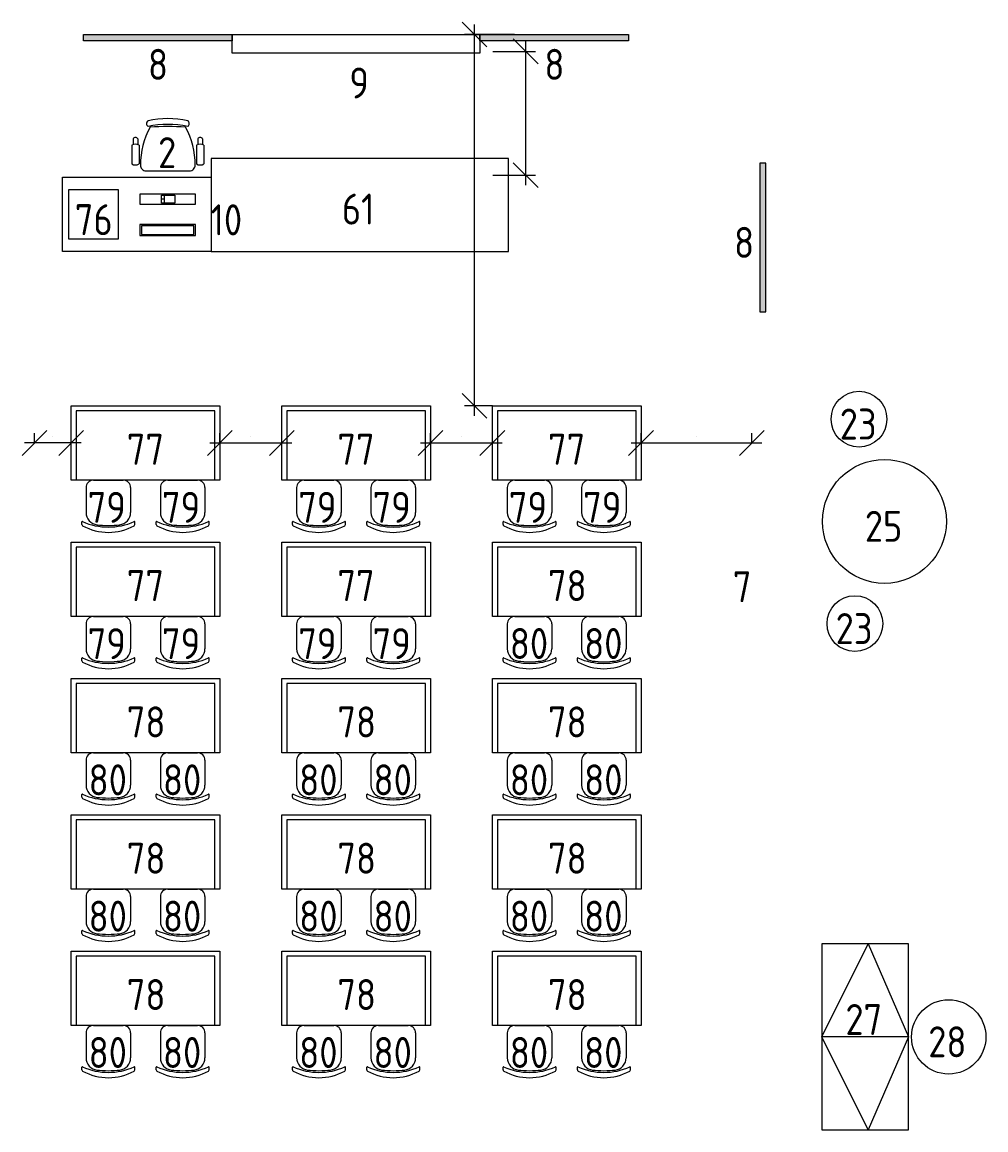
# Model space of a CAD drawing. Header units: millimetres. Extents: x 3050 to 430575, y -569542 to 36130.
# Drawn here: x 273805 to 281584, y -461102 to -452164 of the extents above; entities that cross this region are included whole.
import ezdxf

# ---------------------------------------------------------------- set-up
doc = ezdxf.new("R2010")
doc.units = ezdxf.units.MM
doc.layers.add('ТХ', color=5, linetype='Continuous', lineweight=5)
doc.layers.add('Уточнения', color=210, linetype='Continuous', lineweight=20)
doc.layers.add('ТХ_№ПОЗ', color=7, linetype='Continuous')
doc.styles.add('GOST Common_2', font='GOST_Common.ttf', dxfattribs={"width": 0.9, "height": 250})
doc.styles.add('GOST Common_3', font='GOST_Common.ttf', dxfattribs={"width": 0.9, "height": 2.5})
doc.dimstyles.new('TX-100', dxfattribs={"dimtxt": 200, "dimasz": 200, "dimexe": 80, "dimexo": 0, "dimgap": 50, "dimtad": 1, "dimtoh": 1, "dimdec": 0, "dimrnd": 10, "dimzin": 12, "dimtxsty": 'GOST Common_3', "dimblk": 'OBLIQUE', "dimcen": 1.5, "dimdle": 80, "dimclrd": 256, "dimclre": 256, "dimclrt": 256, "dimadec": 0, "dimazin": 0, "dimtfac": 1, "dimtdec": 0, "dimtmove": 0, "dimatfit": 3, "dimfxl": 1, "dimlwd": -1, "dimlwe": 15, "dimarcsym": 0})

# ---------------------------------------------------------------- blocks, each defined once
blk = doc.blocks.new('Кресло регулируемое')
at = {"linetype": 'Continuous'}
for p, q in [((-280.3, -163), (-280.3, -208.6)), ((-243.6, -163), (-243.6, -208.8)), ((242.1, -163), (242.1, -208.8)), ((278.9, -163), (278.9, -208.6)), ((-292.3, -214.4), (-292.3, -365.6)), ((-232.1, -214.4), (-232.1, -365.6)), ((230.7, -214.4), (230.7, -365.6)), ((290.9, -214.4), (290.9, -365.6)), ((-175.8, -421.8), (174.4, -421.8))]:
    blk.add_line(p, q, dxfattribs=at)
for centre, radius, start, end in [((402.7, -373.3), 624.5, 150.90677, 180.12147), ((-144.6, -40.7), 28.1, 124.29147, 235.70827), ((0, -747.5), 747.5, 77.60199, 102.39777), ((0, -794), 747.5, 77.60199, 102.39777), ((0, -1825.8), 1761.9, 85.39382, 94.65462), ((-404.1, -373.3), 624.5, 359.87797, 29.10589), ((144.6, -40.7), 28.1, 304.29007, 55.70964), ((-261.9, -171.6), 20.2, 24.89545, 155.33537), ((260.5, -171.5), 20.2, 24.89545, 155.33537), ((-262.2, -264.4), 58.4, 58.95098, 121.04877), ((260.8, -264.4), 58.4, 58.95101, 121.04877), ((-262.2, -315.5), 58.4, 238.95097, 301.04877), ((-176.4, -376.4), 45.4, 177.81347, 270.74787), ((175, -376.4), 45.4, 269.25187, 2.18664), ((260.8, -315.5), 58.4, 238.95097, 301.04877)]:
    blk.add_arc(centre, radius, start, end, dxfattribs=at)
blk = doc.blocks.new('Стол демонстрационный')
at = {"layer": 'ТХ'}
blk.add_lwpolyline([(274189.1, 2061.2), (274939.1, 2061.2), (274939.1, 4461.2), (274189.1, 4461.2)], close=True, dxfattribs=at)
blk = doc.blocks.new('Стол лабораторный')
at = {"layer": 'ТХ'}
for p, q in [((190721.6, 3919.5), (190161.6, 3919.5)), ((190161.6, 3919.5), (190161.6, 2799.5)), ((190161.6, 2799.5), (190721.6, 2799.5))]:
    blk.add_line(p, q, dxfattribs=at)
blk.add_lwpolyline([(190121.6, 2759.5), (190121.6, 3959.5), (190721.6, 3959.5), (190721.6, 2759.5)], close=True, dxfattribs=at)
blk = doc.blocks.new('Стул ученич штабелир №5-7')
at = {"color": 0, "linetype": 'ByBlock', "lineweight": -2}
for p, q in [((-120.1, 0), (120.1, 0)), ((-120.1, 0), (120.1, 0)), ((-179.9, -60), (-179.9, -260.3)), ((-179.9, -60), (-179.9, -260.3)), ((180.1, -60), (180.1, -260.3)), ((180.1, -60), (180.1, -260.3)), ((-213.4, -359), (-213.4, -337.3)), ((-213.4, -359), (-213.4, -337.3)), ((213.6, -359), (213.6, -337.3)), ((213.6, -359), (213.6, -337.3))]:
    blk.add_line(p, q, dxfattribs=at)
for centre, radius, start, end in [((-119.9, -60), 60, 90, 180), ((-119.9, -60), 60, 90, 180), ((120.1, -60), 60, 0, 90), ((120.1, -60), 60, 0, 90), ((-79.9, -260.3), 100, 180, 264.25844), ((-79.9, -260.3), 100, 180, 264.25844), ((80.1, -260.3), 100, 275.74156, 0), ((80.1, -260.3), 100, 275.74156, 0), ((-210.4, -337.3), 3, 63.89783, 180), ((-210.4, -337.3), 3, 63.89783, 180), ((0.1, 142.3), 520.8, 246.31951, 293.68049), ((0.1, 142.3), 520.8, 246.31951, 293.68049), ((210.6, -337.3), 3, 0, 116.10217), ((210.6, -337.3), 3, 0, 116.10217), ((-203.4, -359), 10, 180, 238.06825), ((-203.4, -359), 10, 180, 238.06825), ((0.1, 9), 430.5, 240.99166, 299.00834), ((0.1, 9), 430.5, 240.99166, 299.00834), ((0.1, 435.5), 800.4, 263.24698, 276.75302), ((0.1, 435.5), 800.4, 263.24698, 276.75302), ((203.6, -359), 10, 301.93175, 0), ((203.6, -359), 10, 301.93175, 0)]:
    blk.add_arc(centre, radius, start, end, dxfattribs=at)
blk = doc.blocks.new('Покрытие настенное')
at = {"linetype": 'Continuous', "lineweight": 5}
blk.add_lwpolyline([(2250, -150), (250, -150), (250, 0), (2250, 0)], close=True, dxfattribs=at)
blk = doc.blocks.new('A$C3da1b1ea')
at = {"lineweight": 0}
h = blk.add_hatch(color=256, dxfattribs=at)
h.dxf.hatch_style = 1
h.paths.add_polyline_path([(0, 0), (50, 0), (50, -1200), (0, -1200)])
blk.add_lwpolyline([(0, 0), (50, 0), (50, -1200), (0, -1200), (0, 0)], dxfattribs=at)
blk = doc.blocks.new('_Oblique')
at = {"color": 0, "linetype": 'ByBlock', "lineweight": -2}
blk.add_line((-0.5, -0.5), (0.5, 0.5), dxfattribs=at)
blk = doc.blocks.new('*D12130')
at = {"layer": 'Defpoints', "color": 0, "transparency": 16777216}
for p in [(477388.8, -269080), (477654.7, -269080), (477388.8, -270080)]:
    blk.add_point(p, dxfattribs=at)
at = {"layer": 'ТХ', "transparency": 16777216}
blk.add_line((477654.7, -270160), (477654.7, -269000), dxfattribs=at)
at = {"layer": 'ТХ', "lineweight": 15, "transparency": 16777216}
for p, q in [((477388.8, -269080), (477734.7, -269080)), ((477388.8, -270080), (477734.7, -270080))]:
    blk.add_line(p, q, dxfattribs=at)
at = {"layer": 'ТХ', "transparency": 16777216, "xscale": 200, "yscale": 200, "zscale": 200}
for p, rotation in [((477654.7, -269080), 90), ((477654.7, -270080), 270)]:
    blk.add_blockref('_Oblique', p, dxfattribs=dict(at, rotation=rotation))
at = {"layer": 'ТХ', "transparency": 16777216, "insert": (477603.5, -269580), "char_height": 2.5, "attachment_point": 5, "rotation": 90, "style": 'GOST Common_3'}
blk.add_mtext('1000', dxfattribs=at)
blk = doc.blocks.new('*D12131')
at = {"layer": 'Defpoints', "color": 0, "transparency": 16777216}
for p in [(477240.4, -268944.5), (477565.4, -268944.5), (477385.6, -271940.2)]:
    blk.add_point(p, dxfattribs=at)
at = {"layer": 'ТХ', "transparency": 16777216}
blk.add_line((477240.4, -272020.2), (477240.4, -268864.5), dxfattribs=at)
at = {"layer": 'ТХ', "lineweight": 15, "transparency": 16777216}
for p, q in [((477565.4, -268944.5), (477160.4, -268944.5)), ((477385.6, -271940.2), (477160.4, -271940.2))]:
    blk.add_line(p, q, dxfattribs=at)
at = {"layer": 'ТХ', "transparency": 16777216, "xscale": 200, "yscale": 200, "zscale": 200}
for p, rotation in [((477240.4, -268944.5), 90), ((477240.4, -271940.2), 270)]:
    blk.add_blockref('_Oblique', p, dxfattribs=dict(at, rotation=rotation))
at = {"layer": 'ТХ', "transparency": 16777216, "insert": (477189.2, -270442.4), "char_height": 2.5, "attachment_point": 5, "rotation": 90, "style": 'GOST Common_3'}
blk.add_mtext('3000', dxfattribs=at)
blk = doc.blocks.new('*D12132')
at = {"layer": 'Defpoints', "color": 0, "transparency": 16777216}
for p in [(473689.8, -272240.2), (473689.8, -272240.2), (473985.6, -272240.2)]:
    blk.add_point(p, dxfattribs=at)
at = {"layer": 'ТХ', "transparency": 16777216}
blk.add_line((474065.6, -272240.2), (473609.8, -272240.2), dxfattribs=at)
at = {"layer": 'ТХ', "lineweight": 15, "transparency": 16777216}
for p, q in [((473689.8, -272240.2), (473689.8, -272160.2)), ((473985.6, -272240.2), (473985.6, -272160.2))]:
    blk.add_line(p, q, dxfattribs=at)
at = {"layer": 'ТХ', "transparency": 16777216, "xscale": 200, "yscale": 200, "zscale": 200, "rotation": 180}
blk.add_blockref('_Oblique', (473689.8, -272240.2), dxfattribs=at)
at = {"layer": 'ТХ', "transparency": 16777216, "xscale": 200, "yscale": 200, "zscale": 200}
blk.add_blockref('_Oblique', (473985.6, -272240.2), dxfattribs=at)
at = {"layer": 'ТХ', "transparency": 16777216, "insert": (473837.7, -272189), "char_height": 2.5, "attachment_point": 5, "style": 'GOST Common_3'}
blk.add_mtext('300', dxfattribs=at)
blk = doc.blocks.new('*D12133')
at = {"layer": 'Defpoints', "color": 0, "transparency": 16777216}
for p in [(475185.6, -272240.2), (475685.6, -272240.2), (475685.6, -272240.2)]:
    blk.add_point(p, dxfattribs=at)
at = {"layer": 'ТХ', "transparency": 16777216}
blk.add_line((475105.6, -272240.2), (475765.6, -272240.2), dxfattribs=at)
at = {"layer": 'ТХ', "lineweight": 15, "transparency": 16777216}
for p, q in [((475185.6, -272240.2), (475185.6, -272160.2)), ((475685.6, -272240.2), (475685.6, -272160.2))]:
    blk.add_line(p, q, dxfattribs=at)
at = {"layer": 'ТХ', "transparency": 16777216, "xscale": 200, "yscale": 200, "zscale": 200, "rotation": 180}
blk.add_blockref('_Oblique', (475185.6, -272240.2), dxfattribs=at)
at = {"layer": 'ТХ', "transparency": 16777216, "xscale": 200, "yscale": 200, "zscale": 200}
blk.add_blockref('_Oblique', (475685.6, -272240.2), dxfattribs=at)
at = {"layer": 'ТХ', "transparency": 16777216, "insert": (475435.6, -272189), "char_height": 2.5, "attachment_point": 5, "style": 'GOST Common_3'}
blk.add_mtext('500', dxfattribs=at)
blk = doc.blocks.new('*D12134')
at = {"layer": 'Defpoints', "color": 0, "transparency": 16777216}
for p in [(476885.6, -272240.2), (477385.6, -272240.2), (477385.6, -272240.2)]:
    blk.add_point(p, dxfattribs=at)
at = {"layer": 'ТХ', "transparency": 16777216}
blk.add_line((476805.6, -272240.2), (477465.6, -272240.2), dxfattribs=at)
at = {"layer": 'ТХ', "lineweight": 15, "transparency": 16777216}
for p, q in [((476885.6, -272240.2), (476885.6, -272160.2)), ((477385.6, -272240.2), (477385.6, -272160.2))]:
    blk.add_line(p, q, dxfattribs=at)
at = {"layer": 'ТХ', "transparency": 16777216, "xscale": 200, "yscale": 200, "zscale": 200, "rotation": 180}
blk.add_blockref('_Oblique', (476885.6, -272240.2), dxfattribs=at)
at = {"layer": 'ТХ', "transparency": 16777216, "xscale": 200, "yscale": 200, "zscale": 200}
blk.add_blockref('_Oblique', (477385.6, -272240.2), dxfattribs=at)
at = {"layer": 'ТХ', "transparency": 16777216, "insert": (477135.6, -272189), "char_height": 2.5, "attachment_point": 5, "style": 'GOST Common_3'}
blk.add_mtext('500', dxfattribs=at)
blk = doc.blocks.new('*D12135')
at = {"layer": 'Defpoints', "color": 0, "transparency": 16777216}
for p in [(478585.6, -272240.2), (479479.4, -272240.2), (479479.4, -272240.2)]:
    blk.add_point(p, dxfattribs=at)
at = {"layer": 'ТХ', "transparency": 16777216}
blk.add_line((478505.6, -272240.2), (479559.4, -272240.2), dxfattribs=at)
at = {"layer": 'ТХ', "lineweight": 15, "transparency": 16777216}
for p, q in [((478585.6, -272240.2), (478585.6, -272160.2)), ((479479.4, -272240.2), (479479.4, -272160.2))]:
    blk.add_line(p, q, dxfattribs=at)
at = {"layer": 'ТХ', "transparency": 16777216, "xscale": 200, "yscale": 200, "zscale": 200, "rotation": 180}
blk.add_blockref('_Oblique', (478585.6, -272240.2), dxfattribs=at)
at = {"layer": 'ТХ', "transparency": 16777216, "xscale": 200, "yscale": 200, "zscale": 200}
blk.add_blockref('_Oblique', (479479.4, -272240.2), dxfattribs=at)
at = {"layer": 'ТХ', "transparency": 16777216, "insert": (479032.5, -272189), "char_height": 2.5, "attachment_point": 5, "style": 'GOST Common_3'}
blk.add_mtext('890', dxfattribs=at)
blk = doc.blocks.new('Ноутбук')
at = {"layer": 'ТХ'}
for p, q in [((2432.4, 14060), (2432.4, 13996.6)), ((2432.4, 14028.3), (2412.3, 14028.3))]:
    blk.add_line(p, q, dxfattribs=at)
for points in [[(2238.5, 13988.4), (2687.5, 13988.4), (2687.5, 14067.9), (2238.5, 14067.9)], [(2520.4, 13996.6), (2412.3, 13996.6), (2412.3, 14060), (2520.4, 14060)], [(2687.5, 13824.4), (2238.5, 13824.4), (2238.5, 13735.8), (2687.5, 13735.8)], [(2673.8, 13813.8), (2251.4, 13813.8), (2251.4, 13743.9), (2673.8, 13743.9)]]:
    blk.add_lwpolyline(points, close=True, dxfattribs=at)
blk = doc.blocks.new('ТХ1 4 этаж')
at = {"layer": 'ТХ'}
for points in [[(473915.6, -270094.5), (475115.6, -270094.5), (475115.6, -270694.5), (473915.6, -270694.5)], [(473965.6, -270194.5), (474365.6, -270194.5), (474365.6, -270594.5), (473965.6, -270594.5)]]:
    blk.add_lwpolyline(points, close=True, dxfattribs=at)
at = {"layer": 'ТХ', "lineweight": 0}
blk.add_lwpolyline([(480744.6, -277782.4), (480744.6, -276282.4), (480044.6, -276282.4), (480044.6, -277782.4), (480744.6, -277782.4), (480744.6, -277032.4), (480044.6, -277032.4), (480419.6, -276282.4), (480744.6, -277032.4), (480419.6, -277782.4), (480044.6, -277032.4)], dxfattribs=at)
at = {"layer": 'ТХ'}
for centre, radius in [((480345, -272047.8), 225), ((480550.4, -272872.8), 500), ((480311.9, -273697.8), 225)]:
    blk.add_circle(centre, radius, dxfattribs=at)
at = {"layer": 'ТХ', "lineweight": 0}
blk.add_circle((481069, -277032.4), 300, dxfattribs=at)
blk.add_blockref('Ноутбук', (472302.6, -284300.9))
at = {"layer": 'ТХ', "lineweight": 0, "rotation": 270}
for p in [(475285.6, -268944.5), (478485.6, -268944.5)]:
    blk.add_blockref('A$C3da1b1ea', p, dxfattribs=at)
at = {"layer": 'ТХ', "lineweight": 0}
for name, p in [('Покрытие настенное', (475035.6, -268944.5)), ('Кресло регулируемое', (474766.3, -269622.7)), ('Стул ученич штабелир №5-7', (474285.6, -272540.2)), ('Стул ученич штабелир №5-7', (474885.6, -272540.2)), ('Стул ученич штабелир №5-7', (475985.6, -272540.2)), ('Стул ученич штабелир №5-7', (476585.6, -272540.2)), ('Стул ученич штабелир №5-7', (477685.6, -272540.2)), ('Стул ученич штабелир №5-7', (478285.6, -272540.2)), ('Стул ученич штабелир №5-7', (474285.6, -273640.2)), ('Стул ученич штабелир №5-7', (474885.6, -273640.2)), ('Стул ученич штабелир №5-7', (475985.6, -273640.2)), ('Стул ученич штабелир №5-7', (476585.6, -273640.2)), ('Стул ученич штабелир №5-7', (477685.6, -273640.2)), ('Стул ученич штабелир №5-7', (478285.6, -273640.2)), ('Стул ученич штабелир №5-7', (474285.6, -274740.2)), ('Стул ученич штабелир №5-7', (474885.6, -274740.2)), ('Стул ученич штабелир №5-7', (475985.6, -274740.2)), ('Стул ученич штабелир №5-7', (476585.6, -274740.2)), ('Стул ученич штабелир №5-7', (477685.6, -274740.2)), ('Стул ученич штабелир №5-7', (478285.6, -274740.2)), ('Стул ученич штабелир №5-7', (474285.6, -275840.2)), ('Стул ученич штабелир №5-7', (474885.6, -275840.2)), ('Стул ученич штабелир №5-7', (475985.6, -275840.2)), ('Стул ученич штабелир №5-7', (476585.6, -275840.2)), ('Стул ученич штабелир №5-7', (477685.6, -275840.2)), ('Стул ученич штабелир №5-7', (478285.6, -275840.2)), ('Стул ученич штабелир №5-7', (474285.6, -276940.2)), ('Стул ученич штабелир №5-7', (474885.6, -276940.2)), ('Стул ученич штабелир №5-7', (475985.6, -276940.2)), ('Стул ученич штабелир №5-7', (476585.6, -276940.2)), ('Стул ученич штабелир №5-7', (477685.6, -276940.2)), ('Стул ученич штабелир №5-7', (478285.6, -276940.2))]:
    blk.add_blockref(name, p, dxfattribs=at)
at = {"layer": 'ТХ', "rotation": 270}
for name, p in [('Стол демонстрационный', (473054.4, 4244.6)), ('Стол лабораторный', (471226.1, -81818.7)), ('Стол лабораторный', (472926.1, -81818.7)), ('Стол лабораторный', (474626.1, -81818.7)), ('Стол лабораторный', (471226.1, -82918.7)), ('Стол лабораторный', (472926.1, -82918.7)), ('Стол лабораторный', (474626.1, -82918.7)), ('Стол лабораторный', (471226.1, -84018.7)), ('Стол лабораторный', (472926.1, -84018.7)), ('Стол лабораторный', (474626.1, -84018.7)), ('Стол лабораторный', (471226.1, -85118.7)), ('Стол лабораторный', (472926.1, -85118.7)), ('Стол лабораторный', (474626.1, -85118.7)), ('Стол лабораторный', (471226.1, -86218.7)), ('Стол лабораторный', (472926.1, -86218.7)), ('Стол лабораторный', (474626.1, -86218.7))]:
    blk.add_blockref(name, p, dxfattribs=at)
at = {"layer": 'ТХ', "lineweight": 0, "xscale": -1}
blk.add_blockref('A$C3da1b1ea', (479593.3, -269983), dxfattribs=at)
at = {"layer": 'ТХ_№ПОЗ', "char_height": 250, "width": 595, "attachment_point": 5, "line_spacing_factor": 1.139951, "style": 'GOST Common_2'}
for s, insert in [('\\pxt4.23333,8.46667,12.7,16.93333,21.16667,25.4,29.63333,33.86667,38.1,42.33333,46.56667,50.8,55.03333,59.26667,63.5,67.73333,71.96667,76.2,80.43333,84.66667,88.9,93.13333,97.36667,101.6,105.83333,110.06667,114.3,118.53333,122.76667,127,131.23333,135.46667;8', (474686.4, -269185.3)), ('\\pxt4.23333,8.46667,12.7,16.93333,21.16667,25.4,29.63333,33.86667,38.1,42.33333,46.56667,50.8,55.03333,59.26667,63.5,67.73333,71.96667,76.2,80.43333,84.66667,88.9,93.13333,97.36667,101.6,105.83333,110.06667,114.3,118.53333,122.76667,127,131.23333,135.46667;8', (477886.4, -269185.3)), ('\\pxt4.23333,8.46667,12.7,16.93333,21.16667,25.4,29.63333,33.86667,38.1,42.33333,46.56667,50.8,55.03333,59.26667,63.5,67.73333,71.96667,76.2,80.43333,84.66667,88.9,93.13333,97.36667,101.6,105.83333,110.06667,114.3,118.53333,122.76667,127,131.23333,135.46667;9', (476310, -269335.6)), ('\\pxt4.23333,8.46667,12.7,16.93333,21.16667,25.4,29.63333,33.86667,38.1,42.33333,46.56667,50.8,55.03333,59.26667,63.5,67.73333,71.96667,76.2,80.43333,84.66667,88.9,93.13333,97.36667,101.6,105.83333,110.06667,114.3,118.53333,122.76667,127,131.23333,135.46667;2', (474760.3, -269897.3)), ('\\pxt4.23333,8.46667,12.7,16.93333,21.16667,25.4,29.63333,33.86667,38.1,42.33333,46.56667,50.8,55.03333,59.26667,63.5,67.73333,71.96667,76.2,80.43333,84.66667,88.9,93.13333,97.36667,101.6,105.83333,110.06667,114.3,118.53333,122.76667,127,131.23333,135.46667;61', (476302, -270352.7)), ('\\pxt4.23333,8.46667,12.7,16.93333,21.16667,25.4,29.63333,33.86667,38.1,42.33333,46.56667,50.8,55.03333,59.26667,63.5,67.73333,71.96667,76.2,80.43333,84.66667,88.9,93.13333,97.36667,101.6,105.83333,110.06667,114.3,118.53333,122.76667,127,131.23333,135.46667;76', (474167.7, -270438.1)), ('\\pxt4.23333,8.46667,12.7,16.93333,21.16667,25.4,29.63333,33.86667,38.1,42.33333,46.56667,50.8,55.03333,59.26667,63.5,67.73333,71.96667,76.2,80.43333,84.66667,88.9,93.13333,97.36667,101.6,105.83333,110.06667,114.3,118.53333,122.76667,127,131.23333,135.46667;10', (475238.4, -270439.6)), ('\\pxt4.23333,8.46667,12.7,16.93333,21.16667,25.4,29.63333,33.86667,38.1,42.33333,46.56667,50.8,55.03333,59.26667,63.5,67.73333,71.96667,76.2,80.43333,84.66667,88.9,93.13333,97.36667,101.6,105.83333,110.06667,114.3,118.53333,122.76667,127,131.23333,135.46667;8', (479417.6, -270621.7)), ('\\pxt4.23333,8.46667,12.7,16.93333,21.16667,25.4,29.63333,33.86667,38.1,42.33333,46.56667,50.8,55.03333,59.26667,63.5,67.73333,71.96667,76.2,80.43333,84.66667,88.9,93.13333,97.36667,101.6,105.83333,110.06667,114.3,118.53333,122.76667,127,131.23333,135.46667;23', (480338.2, -272087.7)), ('\\pxt4.23333,8.46667,12.7,16.93333,21.16667,25.4,29.63333,33.86667,38.1,42.33333,46.56667,50.8,55.03333,59.26667,63.5,67.73333,71.96667,76.2,80.43333,84.66667,88.9,93.13333,97.36667,101.6,105.83333,110.06667,114.3,118.53333,122.76667,127,131.23333,135.46667;77', (474584.9, -272291.1)), ('\\pxt4.23333,8.46667,12.7,16.93333,21.16667,25.4,29.63333,33.86667,38.1,42.33333,46.56667,50.8,55.03333,59.26667,63.5,67.73333,71.96667,76.2,80.43333,84.66667,88.9,93.13333,97.36667,101.6,105.83333,110.06667,114.3,118.53333,122.76667,127,131.23333,135.46667;77', (476284.9, -272291.1)), ('\\pxt4.23333,8.46667,12.7,16.93333,21.16667,25.4,29.63333,33.86667,38.1,42.33333,46.56667,50.8,55.03333,59.26667,63.5,67.73333,71.96667,76.2,80.43333,84.66667,88.9,93.13333,97.36667,101.6,105.83333,110.06667,114.3,118.53333,122.76667,127,131.23333,135.46667;77', (477984.9, -272291.1)), ('\\pxt4.23333,8.46667,12.7,16.93333,21.16667,25.4,29.63333,33.86667,38.1,42.33333,46.56667,50.8,55.03333,59.26667,63.5,67.73333,71.96667,76.2,80.43333,84.66667,88.9,93.13333,97.36667,101.6,105.83333,110.06667,114.3,118.53333,122.76667,127,131.23333,135.46667;79', (474272.9, -272759.4)), ('\\pxt4.23333,8.46667,12.7,16.93333,21.16667,25.4,29.63333,33.86667,38.1,42.33333,46.56667,50.8,55.03333,59.26667,63.5,67.73333,71.96667,76.2,80.43333,84.66667,88.9,93.13333,97.36667,101.6,105.83333,110.06667,114.3,118.53333,122.76667,127,131.23333,135.46667;79', (474872.9, -272759.4)), ('\\pxt4.23333,8.46667,12.7,16.93333,21.16667,25.4,29.63333,33.86667,38.1,42.33333,46.56667,50.8,55.03333,59.26667,63.5,67.73333,71.96667,76.2,80.43333,84.66667,88.9,93.13333,97.36667,101.6,105.83333,110.06667,114.3,118.53333,122.76667,127,131.23333,135.46667;79', (475972.9, -272759.4)), ('\\pxt4.23333,8.46667,12.7,16.93333,21.16667,25.4,29.63333,33.86667,38.1,42.33333,46.56667,50.8,55.03333,59.26667,63.5,67.73333,71.96667,76.2,80.43333,84.66667,88.9,93.13333,97.36667,101.6,105.83333,110.06667,114.3,118.53333,122.76667,127,131.23333,135.46667;79', (476572.9, -272759.4)), ('\\pxt4.23333,8.46667,12.7,16.93333,21.16667,25.4,29.63333,33.86667,38.1,42.33333,46.56667,50.8,55.03333,59.26667,63.5,67.73333,71.96667,76.2,80.43333,84.66667,88.9,93.13333,97.36667,101.6,105.83333,110.06667,114.3,118.53333,122.76667,127,131.23333,135.46667;79', (477672.9, -272759.4)), ('\\pxt4.23333,8.46667,12.7,16.93333,21.16667,25.4,29.63333,33.86667,38.1,42.33333,46.56667,50.8,55.03333,59.26667,63.5,67.73333,71.96667,76.2,80.43333,84.66667,88.9,93.13333,97.36667,101.6,105.83333,110.06667,114.3,118.53333,122.76667,127,131.23333,135.46667;79', (478272.9, -272759.4)), ('\\pxt4.23333,8.46667,12.7,16.93333,21.16667,25.4,29.63333,33.86667,38.1,42.33333,46.56667,50.8,55.03333,59.26667,63.5,67.73333,71.96667,76.2,80.43333,84.66667,88.9,93.13333,97.36667,101.6,105.83333,110.06667,114.3,118.53333,122.76667,127,131.23333,135.46667;25', (480543.6, -272912.7)), ('\\pxt4.23333,8.46667,12.7,16.93333,21.16667,25.4,29.63333,33.86667,38.1,42.33333,46.56667,50.8,55.03333,59.26667,63.5,67.73333,71.96667,76.2,80.43333,84.66667,88.9,93.13333,97.36667,101.6,105.83333,110.06667,114.3,118.53333,122.76667,127,131.23333,135.46667;77', (474584.9, -273391.1)), ('\\pxt4.23333,8.46667,12.7,16.93333,21.16667,25.4,29.63333,33.86667,38.1,42.33333,46.56667,50.8,55.03333,59.26667,63.5,67.73333,71.96667,76.2,80.43333,84.66667,88.9,93.13333,97.36667,101.6,105.83333,110.06667,114.3,118.53333,122.76667,127,131.23333,135.46667;77', (476284.9, -273391.1)), ('\\pxt4.23333,8.46667,12.7,16.93333,21.16667,25.4,29.63333,33.86667,38.1,42.33333,46.56667,50.8,55.03333,59.26667,63.5,67.73333,71.96667,76.2,80.43333,84.66667,88.9,93.13333,97.36667,101.6,105.83333,110.06667,114.3,118.53333,122.76667,127,131.23333,135.46667;78', (477990.5, -273391.1)), ('\\pxt4.23333,8.46667,12.7,16.93333,21.16667,25.4,29.63333,33.86667,38.1,42.33333,46.56667,50.8,55.03333,59.26667,63.5,67.73333,71.96667,76.2,80.43333,84.66667,88.9,93.13333,97.36667,101.6,105.83333,110.06667,114.3,118.53333,122.76667,127,131.23333,135.46667;7', (479401.9, -273400)), ('\\pxt4.23333,8.46667,12.7,16.93333,21.16667,25.4,29.63333,33.86667,38.1,42.33333,46.56667,50.8,55.03333,59.26667,63.5,67.73333,71.96667,76.2,80.43333,84.66667,88.9,93.13333,97.36667,101.6,105.83333,110.06667,114.3,118.53333,122.76667,127,131.23333,135.46667;23', (480305.1, -273737.7)), ('\\pxt4.23333,8.46667,12.7,16.93333,21.16667,25.4,29.63333,33.86667,38.1,42.33333,46.56667,50.8,55.03333,59.26667,63.5,67.73333,71.96667,76.2,80.43333,84.66667,88.9,93.13333,97.36667,101.6,105.83333,110.06667,114.3,118.53333,122.76667,127,131.23333,135.46667;79', (474272.9, -273859.4)), ('\\pxt4.23333,8.46667,12.7,16.93333,21.16667,25.4,29.63333,33.86667,38.1,42.33333,46.56667,50.8,55.03333,59.26667,63.5,67.73333,71.96667,76.2,80.43333,84.66667,88.9,93.13333,97.36667,101.6,105.83333,110.06667,114.3,118.53333,122.76667,127,131.23333,135.46667;79', (474872.9, -273859.4)), ('\\pxt4.23333,8.46667,12.7,16.93333,21.16667,25.4,29.63333,33.86667,38.1,42.33333,46.56667,50.8,55.03333,59.26667,63.5,67.73333,71.96667,76.2,80.43333,84.66667,88.9,93.13333,97.36667,101.6,105.83333,110.06667,114.3,118.53333,122.76667,127,131.23333,135.46667;79', (475972.9, -273859.4)), ('\\pxt4.23333,8.46667,12.7,16.93333,21.16667,25.4,29.63333,33.86667,38.1,42.33333,46.56667,50.8,55.03333,59.26667,63.5,67.73333,71.96667,76.2,80.43333,84.66667,88.9,93.13333,97.36667,101.6,105.83333,110.06667,114.3,118.53333,122.76667,127,131.23333,135.46667;79', (476572.9, -273859.4)), ('\\pxt4.23333,8.46667,12.7,16.93333,21.16667,25.4,29.63333,33.86667,38.1,42.33333,46.56667,50.8,55.03333,59.26667,63.5,67.73333,71.96667,76.2,80.43333,84.66667,88.9,93.13333,97.36667,101.6,105.83333,110.06667,114.3,118.53333,122.76667,127,131.23333,135.46667;80', (477681, -273858.3)), ('\\pxt4.23333,8.46667,12.7,16.93333,21.16667,25.4,29.63333,33.86667,38.1,42.33333,46.56667,50.8,55.03333,59.26667,63.5,67.73333,71.96667,76.2,80.43333,84.66667,88.9,93.13333,97.36667,101.6,105.83333,110.06667,114.3,118.53333,122.76667,127,131.23333,135.46667;80', (478281, -273858.3)), ('\\pxt4.23333,8.46667,12.7,16.93333,21.16667,25.4,29.63333,33.86667,38.1,42.33333,46.56667,50.8,55.03333,59.26667,63.5,67.73333,71.96667,76.2,80.43333,84.66667,88.9,93.13333,97.36667,101.6,105.83333,110.06667,114.3,118.53333,122.76667,127,131.23333,135.46667;78', (474590.5, -274491.1)), ('\\pxt4.23333,8.46667,12.7,16.93333,21.16667,25.4,29.63333,33.86667,38.1,42.33333,46.56667,50.8,55.03333,59.26667,63.5,67.73333,71.96667,76.2,80.43333,84.66667,88.9,93.13333,97.36667,101.6,105.83333,110.06667,114.3,118.53333,122.76667,127,131.23333,135.46667;78', (476290.5, -274491.1)), ('\\pxt4.23333,8.46667,12.7,16.93333,21.16667,25.4,29.63333,33.86667,38.1,42.33333,46.56667,50.8,55.03333,59.26667,63.5,67.73333,71.96667,76.2,80.43333,84.66667,88.9,93.13333,97.36667,101.6,105.83333,110.06667,114.3,118.53333,122.76667,127,131.23333,135.46667;78', (477990.5, -274491.1)), ('\\pxt4.23333,8.46667,12.7,16.93333,21.16667,25.4,29.63333,33.86667,38.1,42.33333,46.56667,50.8,55.03333,59.26667,63.5,67.73333,71.96667,76.2,80.43333,84.66667,88.9,93.13333,97.36667,101.6,105.83333,110.06667,114.3,118.53333,122.76667,127,131.23333,135.46667;80', (474281, -274958.3)), ('\\pxt4.23333,8.46667,12.7,16.93333,21.16667,25.4,29.63333,33.86667,38.1,42.33333,46.56667,50.8,55.03333,59.26667,63.5,67.73333,71.96667,76.2,80.43333,84.66667,88.9,93.13333,97.36667,101.6,105.83333,110.06667,114.3,118.53333,122.76667,127,131.23333,135.46667;80', (474881, -274958.3)), ('\\pxt4.23333,8.46667,12.7,16.93333,21.16667,25.4,29.63333,33.86667,38.1,42.33333,46.56667,50.8,55.03333,59.26667,63.5,67.73333,71.96667,76.2,80.43333,84.66667,88.9,93.13333,97.36667,101.6,105.83333,110.06667,114.3,118.53333,122.76667,127,131.23333,135.46667;80', (475981, -274958.3)), ('\\pxt4.23333,8.46667,12.7,16.93333,21.16667,25.4,29.63333,33.86667,38.1,42.33333,46.56667,50.8,55.03333,59.26667,63.5,67.73333,71.96667,76.2,80.43333,84.66667,88.9,93.13333,97.36667,101.6,105.83333,110.06667,114.3,118.53333,122.76667,127,131.23333,135.46667;80', (476581, -274958.3)), ('\\pxt4.23333,8.46667,12.7,16.93333,21.16667,25.4,29.63333,33.86667,38.1,42.33333,46.56667,50.8,55.03333,59.26667,63.5,67.73333,71.96667,76.2,80.43333,84.66667,88.9,93.13333,97.36667,101.6,105.83333,110.06667,114.3,118.53333,122.76667,127,131.23333,135.46667;80', (477681, -274958.3)), ('\\pxt4.23333,8.46667,12.7,16.93333,21.16667,25.4,29.63333,33.86667,38.1,42.33333,46.56667,50.8,55.03333,59.26667,63.5,67.73333,71.96667,76.2,80.43333,84.66667,88.9,93.13333,97.36667,101.6,105.83333,110.06667,114.3,118.53333,122.76667,127,131.23333,135.46667;80', (478281, -274958.3)), ('\\pxt4.23333,8.46667,12.7,16.93333,21.16667,25.4,29.63333,33.86667,38.1,42.33333,46.56667,50.8,55.03333,59.26667,63.5,67.73333,71.96667,76.2,80.43333,84.66667,88.9,93.13333,97.36667,101.6,105.83333,110.06667,114.3,118.53333,122.76667,127,131.23333,135.46667;78', (474590.5, -275591.1)), ('\\pxt4.23333,8.46667,12.7,16.93333,21.16667,25.4,29.63333,33.86667,38.1,42.33333,46.56667,50.8,55.03333,59.26667,63.5,67.73333,71.96667,76.2,80.43333,84.66667,88.9,93.13333,97.36667,101.6,105.83333,110.06667,114.3,118.53333,122.76667,127,131.23333,135.46667;78', (476290.5, -275591.1)), ('\\pxt4.23333,8.46667,12.7,16.93333,21.16667,25.4,29.63333,33.86667,38.1,42.33333,46.56667,50.8,55.03333,59.26667,63.5,67.73333,71.96667,76.2,80.43333,84.66667,88.9,93.13333,97.36667,101.6,105.83333,110.06667,114.3,118.53333,122.76667,127,131.23333,135.46667;78', (477990.5, -275591.1)), ('\\pxt4.23333,8.46667,12.7,16.93333,21.16667,25.4,29.63333,33.86667,38.1,42.33333,46.56667,50.8,55.03333,59.26667,63.5,67.73333,71.96667,76.2,80.43333,84.66667,88.9,93.13333,97.36667,101.6,105.83333,110.06667,114.3,118.53333,122.76667,127,131.23333,135.46667;80', (474281, -276058.3)), ('\\pxt4.23333,8.46667,12.7,16.93333,21.16667,25.4,29.63333,33.86667,38.1,42.33333,46.56667,50.8,55.03333,59.26667,63.5,67.73333,71.96667,76.2,80.43333,84.66667,88.9,93.13333,97.36667,101.6,105.83333,110.06667,114.3,118.53333,122.76667,127,131.23333,135.46667;80', (474881, -276058.3)), ('\\pxt4.23333,8.46667,12.7,16.93333,21.16667,25.4,29.63333,33.86667,38.1,42.33333,46.56667,50.8,55.03333,59.26667,63.5,67.73333,71.96667,76.2,80.43333,84.66667,88.9,93.13333,97.36667,101.6,105.83333,110.06667,114.3,118.53333,122.76667,127,131.23333,135.46667;80', (475981, -276058.3)), ('\\pxt4.23333,8.46667,12.7,16.93333,21.16667,25.4,29.63333,33.86667,38.1,42.33333,46.56667,50.8,55.03333,59.26667,63.5,67.73333,71.96667,76.2,80.43333,84.66667,88.9,93.13333,97.36667,101.6,105.83333,110.06667,114.3,118.53333,122.76667,127,131.23333,135.46667;80', (476581, -276058.3)), ('\\pxt4.23333,8.46667,12.7,16.93333,21.16667,25.4,29.63333,33.86667,38.1,42.33333,46.56667,50.8,55.03333,59.26667,63.5,67.73333,71.96667,76.2,80.43333,84.66667,88.9,93.13333,97.36667,101.6,105.83333,110.06667,114.3,118.53333,122.76667,127,131.23333,135.46667;80', (477681, -276058.3)), ('\\pxt4.23333,8.46667,12.7,16.93333,21.16667,25.4,29.63333,33.86667,38.1,42.33333,46.56667,50.8,55.03333,59.26667,63.5,67.73333,71.96667,76.2,80.43333,84.66667,88.9,93.13333,97.36667,101.6,105.83333,110.06667,114.3,118.53333,122.76667,127,131.23333,135.46667;80', (478281, -276058.3)), ('\\pxt4.23333,8.46667,12.7,16.93333,21.16667,25.4,29.63333,33.86667,38.1,42.33333,46.56667,50.8,55.03333,59.26667,63.5,67.73333,71.96667,76.2,80.43333,84.66667,88.9,93.13333,97.36667,101.6,105.83333,110.06667,114.3,118.53333,122.76667,127,131.23333,135.46667;78', (474590.5, -276691.1)), ('\\pxt4.23333,8.46667,12.7,16.93333,21.16667,25.4,29.63333,33.86667,38.1,42.33333,46.56667,50.8,55.03333,59.26667,63.5,67.73333,71.96667,76.2,80.43333,84.66667,88.9,93.13333,97.36667,101.6,105.83333,110.06667,114.3,118.53333,122.76667,127,131.23333,135.46667;78', (476290.5, -276691.1)), ('\\pxt4.23333,8.46667,12.7,16.93333,21.16667,25.4,29.63333,33.86667,38.1,42.33333,46.56667,50.8,55.03333,59.26667,63.5,67.73333,71.96667,76.2,80.43333,84.66667,88.9,93.13333,97.36667,101.6,105.83333,110.06667,114.3,118.53333,122.76667,127,131.23333,135.46667;78', (477990.5, -276691.1)), ('\\pxt4.23333,8.46667,12.7,16.93333,21.16667,25.4,29.63333,33.86667,38.1,42.33333,46.56667,50.8,55.03333,59.26667,63.5,67.73333,71.96667,76.2,80.43333,84.66667,88.9,93.13333,97.36667,101.6,105.83333,110.06667,114.3,118.53333,122.76667,127,131.23333,135.46667;27', (480383.9, -276892.2)), ('\\pxt4.23333,8.46667,12.7,16.93333,21.16667,25.4,29.63333,33.86667,38.1,42.33333,46.56667,50.8,55.03333,59.26667,63.5,67.73333,71.96667,76.2,80.43333,84.66667,88.9,93.13333,97.36667,101.6,105.83333,110.06667,114.3,118.53333,122.76667,127,131.23333,135.46667;28', (481058.1, -277072.2)), ('\\pxt4.23333,8.46667,12.7,16.93333,21.16667,25.4,29.63333,33.86667,38.1,42.33333,46.56667,50.8,55.03333,59.26667,63.5,67.73333,71.96667,76.2,80.43333,84.66667,88.9,93.13333,97.36667,101.6,105.83333,110.06667,114.3,118.53333,122.76667,127,131.23333,135.46667;80', (474281, -277158.3)), ('\\pxt4.23333,8.46667,12.7,16.93333,21.16667,25.4,29.63333,33.86667,38.1,42.33333,46.56667,50.8,55.03333,59.26667,63.5,67.73333,71.96667,76.2,80.43333,84.66667,88.9,93.13333,97.36667,101.6,105.83333,110.06667,114.3,118.53333,122.76667,127,131.23333,135.46667;80', (474881, -277158.3)), ('\\pxt4.23333,8.46667,12.7,16.93333,21.16667,25.4,29.63333,33.86667,38.1,42.33333,46.56667,50.8,55.03333,59.26667,63.5,67.73333,71.96667,76.2,80.43333,84.66667,88.9,93.13333,97.36667,101.6,105.83333,110.06667,114.3,118.53333,122.76667,127,131.23333,135.46667;80', (475981, -277158.3)), ('\\pxt4.23333,8.46667,12.7,16.93333,21.16667,25.4,29.63333,33.86667,38.1,42.33333,46.56667,50.8,55.03333,59.26667,63.5,67.73333,71.96667,76.2,80.43333,84.66667,88.9,93.13333,97.36667,101.6,105.83333,110.06667,114.3,118.53333,122.76667,127,131.23333,135.46667;80', (476581, -277158.3)), ('\\pxt4.23333,8.46667,12.7,16.93333,21.16667,25.4,29.63333,33.86667,38.1,42.33333,46.56667,50.8,55.03333,59.26667,63.5,67.73333,71.96667,76.2,80.43333,84.66667,88.9,93.13333,97.36667,101.6,105.83333,110.06667,114.3,118.53333,122.76667,127,131.23333,135.46667;80', (477681, -277158.3)), ('\\pxt4.23333,8.46667,12.7,16.93333,21.16667,25.4,29.63333,33.86667,38.1,42.33333,46.56667,50.8,55.03333,59.26667,63.5,67.73333,71.96667,76.2,80.43333,84.66667,88.9,93.13333,97.36667,101.6,105.83333,110.06667,114.3,118.53333,122.76667,127,131.23333,135.46667;80', (478281, -277158.3))]:
    blk.add_mtext(s, dxfattribs=dict(at, insert=insert))
at = {"layer": 'ТХ'}
for base, p1, p2, picture, middle in [((477240.4, -268944.5), (477385.6, -271940.2), (477565.4, -268944.5), '*D12131', (477189.2, -270442.4)), ((477654.7, -269080), (477388.8, -270080), (477388.8, -269080), '*D12130', (477603.5, -269580))]:
    dim = blk.add_linear_dim(base=base, p1=p1, p2=p2, angle=90, dimstyle='TX-100', dxfattribs=at)
    dim.commit()
    dim.dimension.update_dxf_attribs({"geometry": picture, "text_midpoint": middle})
dim = blk.add_linear_dim(base=(473689.8, -272240.2), p1=(473985.6, -272240.2), p2=(473689.8, -272240.2), dimstyle='TX-100', dxfattribs=at)
dim.commit()
dim.dimension.update_dxf_attribs({"geometry": '*D12132', "text_midpoint": (473837.7, -272240.2), "dimtype": 128})
for base, p1, p2, picture, middle in [((475685.6, -272240.2), (475185.6, -272240.2), (475685.6, -272240.2), '*D12133', (475435.6, -272189)), ((477385.6, -272240.2), (476885.6, -272240.2), (477385.6, -272240.2), '*D12134', (477135.6, -272189)), ((479479.4, -272240.2), (478585.6, -272240.2), (479479.4, -272240.2), '*D12135', (479032.5, -272189))]:
    dim = blk.add_linear_dim(base=base, p1=p1, p2=p2, dimstyle='TX-100', dxfattribs=at)
    dim.commit()
    dim.dimension.update_dxf_attribs({"geometry": picture, "text_midpoint": middle})

msp = doc.modelspace()

# ---------------------------------------------------------------- block references
at = {"layer": 'Уточнения', "lineweight": 50}
msp.add_blockref('ТХ1 4 этаж', (-199784.75, -183319.8), dxfattribs=at)

doc.saveas('drawing.dxf')
